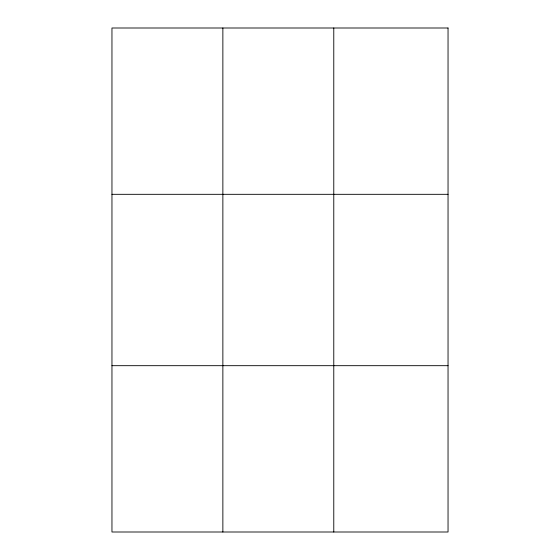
<?xml version="1.0" encoding="UTF-8"?>
<svg xmlns="http://www.w3.org/2000/svg" width="560" height="560" viewBox="0 0 560 560"><rect width="100%" height="100%" fill="white"/><g stroke="black" fill="none" stroke-linecap="round" stroke-linejoin="round"><path stroke-width="0.84" d="M222.866 28L222.866 532M333.774 28L333.774 532M111.958 194.32L448.042 194.32M111.958 365.68L448.042 365.68M448.042 28L448.042 532L111.958 532L111.958 28L448.042 28"/></g></svg>
